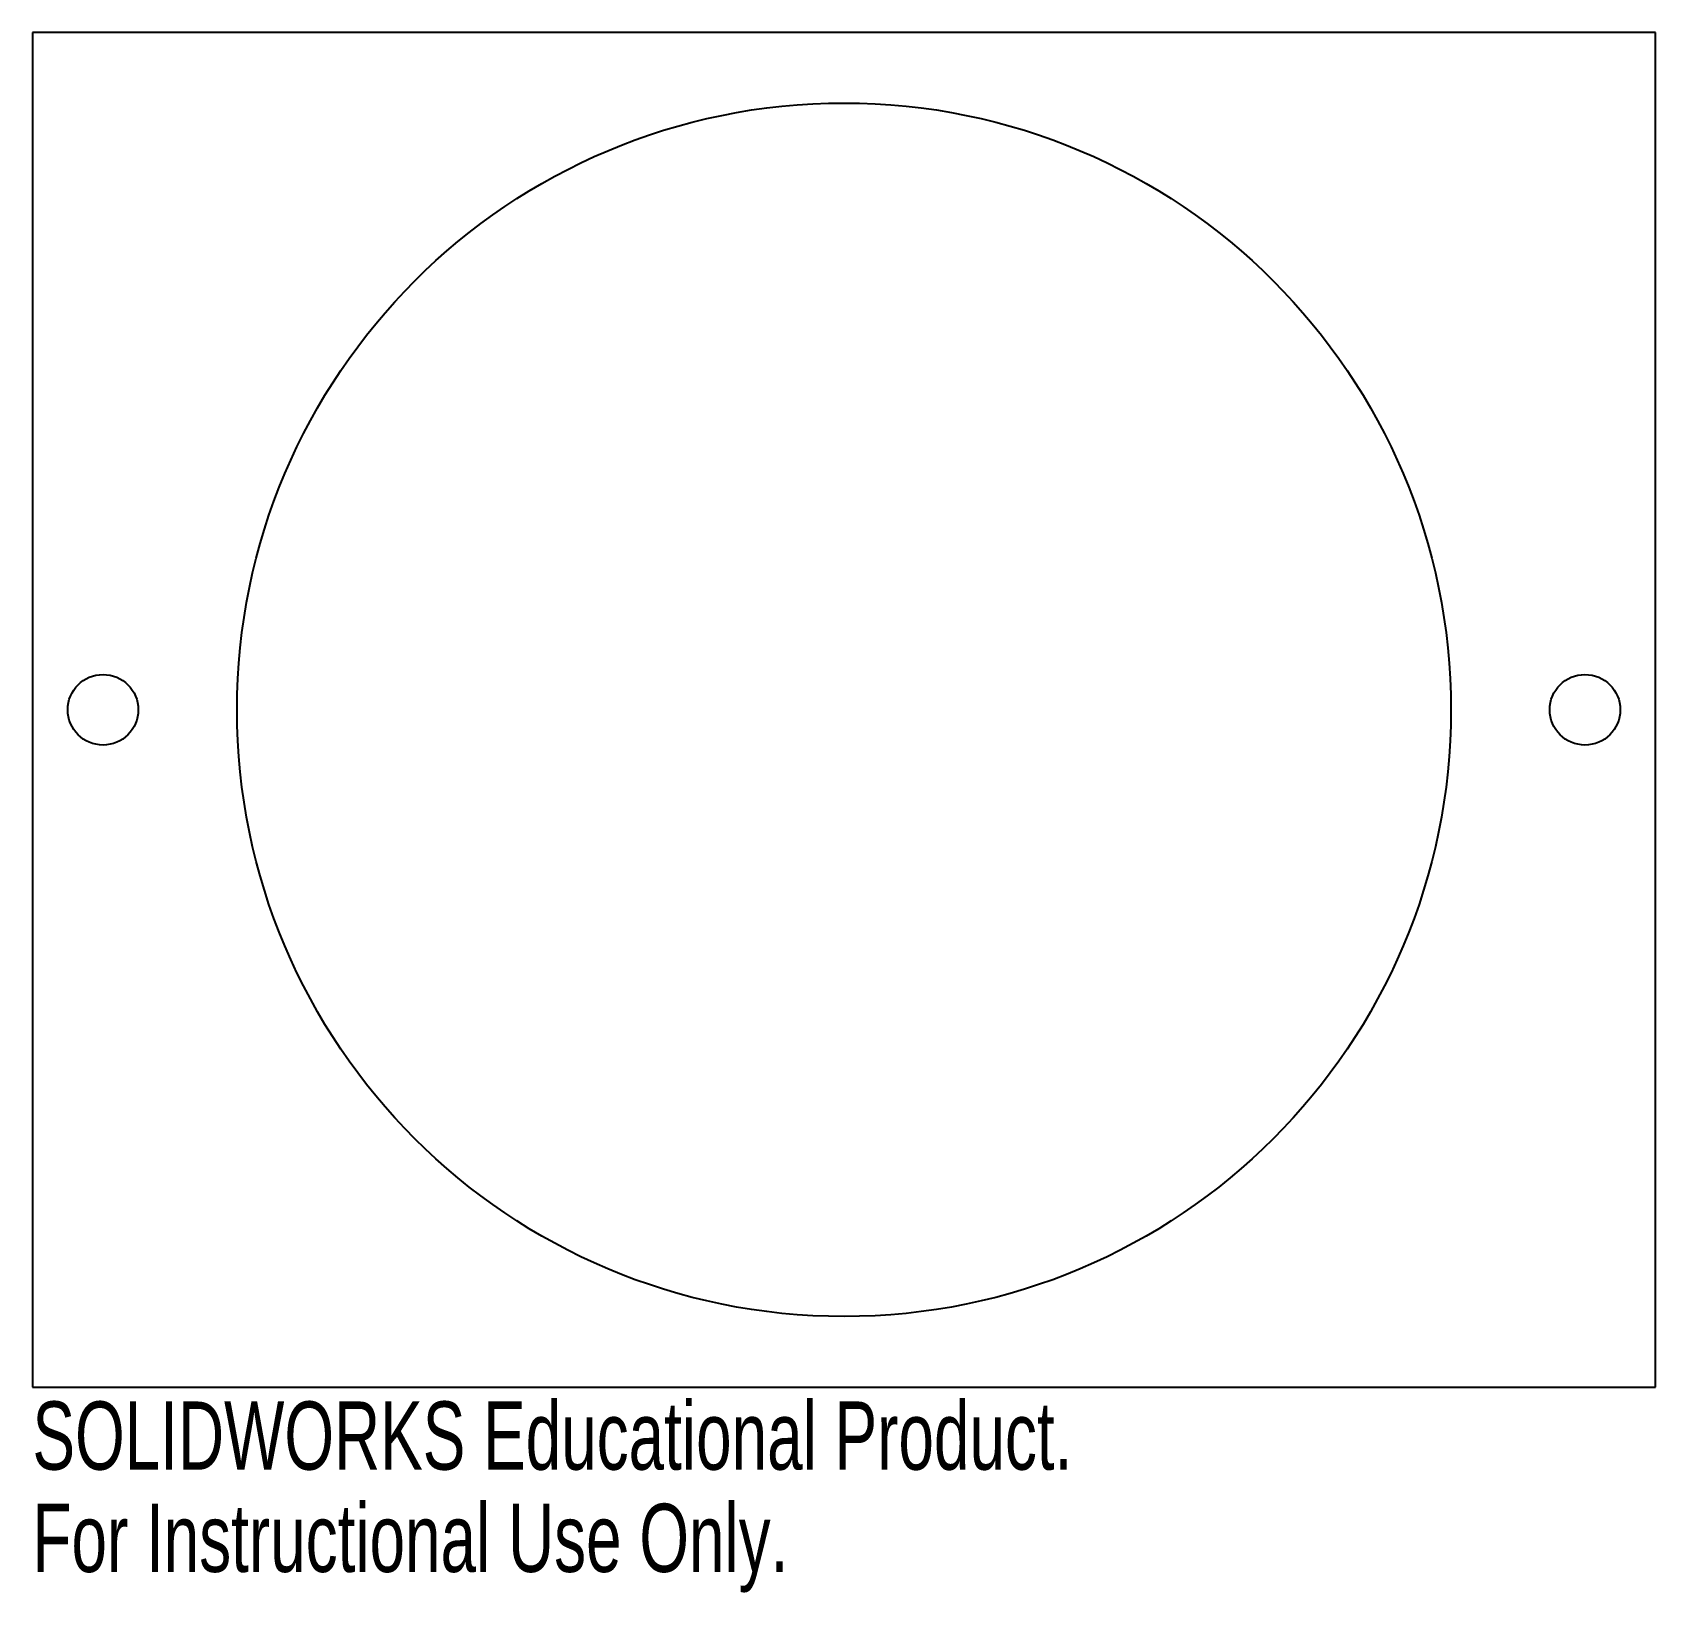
# Model space of a CAD drawing. Header units: millimetres. Extents: x -58 to 58, y -63 to 48.
import ezdxf

# ---------------------------------------------------------------- set-up
doc = ezdxf.new("R2010")
doc.units = ezdxf.units.MM
doc.styles.add('SLDTEXTSTYLE0', font='TXT', dxfattribs={"width": 0.7})

msp = doc.modelspace()

# ---------------------------------------------------------------- linework, layer by layer
at = {"color": 7, "linetype": 'Continuous', "lineweight": 25}
for p, q in [((57.5, 48), (-57.5, 48)), ((-57.5, 48), (-57.5, -48)), ((57.5, -48), (57.5, 48)), ((-57.5, -48), (57.5, -48))]:
    msp.add_line(p, q, dxfattribs=at)
for centre, radius in [((0, 0), 43), ((-52.5, 0), 2.5), ((52.5, 0), 2.5)]:
    msp.add_circle(centre, radius, dxfattribs=at)

# ---------------------------------------------------------------- texts
at = {"color": 7, "linetype": 'Continuous', "char_height": 4.8336, "attachment_point": 1, "style": 'SLDTEXTSTYLE0'}
for s, insert in [('SOLIDWORKS Educational Product.', (-57.5, -49.02)), ('For Instructional Use Only.', (-57.5, -56.27))]:
    msp.add_mtext(s, dxfattribs=dict(at, insert=insert))

doc.saveas('drawing.dxf')
